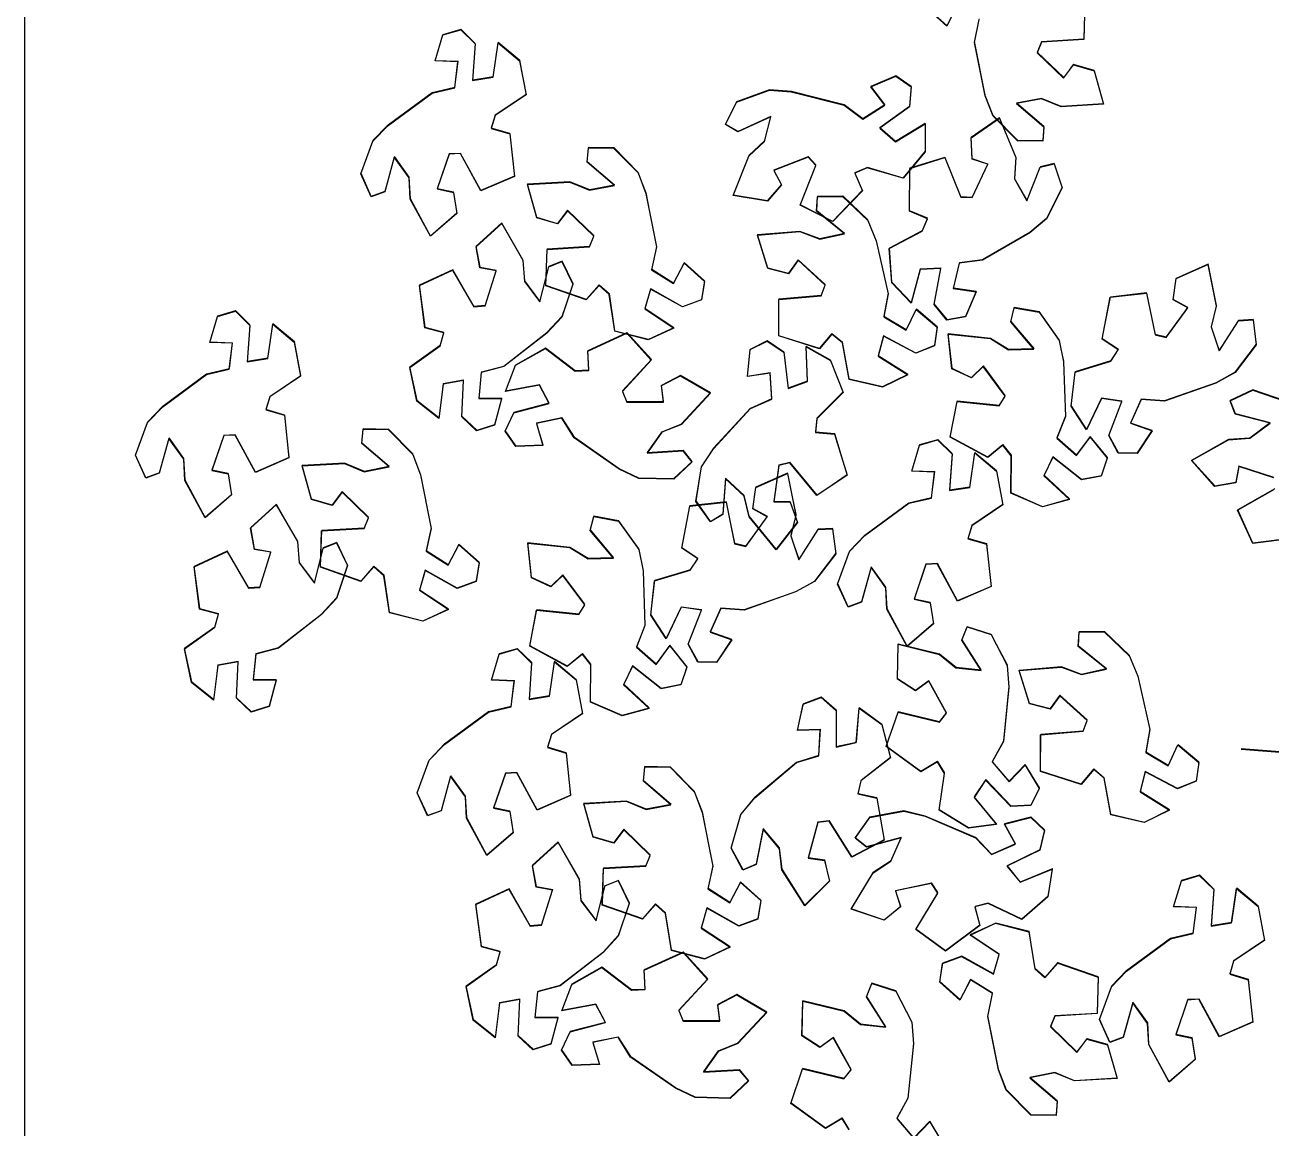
# Model space of a CAD drawing. Header units: centimetres. Extents: x -3096 to 17897, y -3131 to 15798.
# Drawn here: x 2794.5 to 2906.1, y 4297.6 to 4396.4 of the extents above; entities that cross this region are included whole.
import ezdxf

# ---------------------------------------------------------------- set-up
doc = ezdxf.new("R2010")
doc.units = ezdxf.units.CM
doc.layers.add('A-ANNO SYMB', color=3, linetype='Continuous', lineweight=13)
doc.layers.add('alberi', color=74, linetype='Continuous')

msp = doc.modelspace()

# ---------------------------------------------------------------- linework, layer by layer
msp.add_lwpolyline([(3144.47, 4143.3), (3144.47, 4143.3), (2794.47, 4143.3), (2794.47, 4518.3)])
at = {"layer": 'A-ANNO SYMB'}
for points in [[(2878, 4398.23), (2877.05, 4396.4), (2875.23, 4398.01)], [(2889.43, 4398.46), (2889.34, 4395.19), (2885.54, 4394.95), (2885.15, 4394), (2887.53, 4391.72), (2888.42, 4392.91), (2890.27, 4392.38), (2891.11, 4389.39), (2887.31, 4389.16), (2885.54, 4389.87), (2883.31, 4389.45), (2885.76, 4387.36), (2885.66, 4386.07), (2883.4, 4386.1), (2881.2, 4388.31), (2880.5, 4390.14), (2879.54, 4394.94), (2879.97, 4396.98)], [(2906.37, 4355.91), (2903.23, 4356.92), (2902.95, 4355.46), (2901.06, 4355.13), (2898.99, 4357.45), (2902.3, 4359.32), (2904.21, 4359.45), (2906.03, 4360.81), (2902.91, 4361.62), (2902.44, 4362.82), (2904.48, 4363.78), (2907.43, 4362.75)], [(2908.28, 4350.5), (2904.47, 4350.03), (2903.12, 4353.01), (2906.44, 4354.89)], [(2868.31, 4297.48), (2867.68, 4298.52), (2866.2, 4297.61), (2866.2, 4297.61), (2863.1, 4299.86), (2864.15, 4302.97), (2867.85, 4302.07), (2868.5, 4302.87), (2866.9, 4305.75), (2865.7, 4304.87), (2864.09, 4305.92), (2864.15, 4309.03), (2867.85, 4308.13), (2869.34, 4306.93), (2871.59, 4306.68), (2869.87, 4309.4), (2870.35, 4310.6), (2872.49, 4309.91), (2873.94, 4307.14), (2874.08, 4305.19), (2873.59, 4300.33), (2872.58, 4298.5), (2874.1, 4296.73), (2875.54, 4298.2), (2876.8, 4296.12)]]:
    msp.add_lwpolyline(points, dxfattribs=at)
for points in [[(2824.58, 4383.15), (2825.65, 4386.08), (2827.01, 4387.49), (2830.95, 4390.39), (2832.98, 4390.87), (2833.27, 4393.18), (2831.22, 4393.26), (2831.91, 4395.59), (2833.53, 4396.06), (2834.82, 4394.79), (2834.82, 4394.79), (2834.59, 4391.53), (2836.42, 4391.81), (2836.87, 4394.9), (2838.8, 4393.28), (2839.37, 4390.25), (2836.6, 4388.38), (2836.25, 4387.22), (2837.92, 4386.73), (2837.92, 4386.73), (2838.32, 4382.92), (2835.32, 4381.62), (2833.5, 4384.96), (2832.48, 4384.91), (2831.41, 4381.79), (2832.86, 4381.49), (2833.17, 4379.59), (2830.81, 4377.55), (2829, 4380.9), (2828.9, 4382.81), (2827.57, 4384.65), (2826.71, 4381.54), (2825.5, 4381.1)], [(2858.23, 4389.59), (2861.17, 4390.64), (2863.13, 4390.49), (2867.87, 4389.32), (2869.54, 4388.06), (2871.5, 4389.31), (2870.25, 4390.95), (2872.49, 4391.9), (2873.88, 4390.96), (2873.73, 4389.15), (2873.73, 4389.15), (2871.07, 4387.25), (2872.46, 4386.02), (2875.13, 4387.65), (2875.11, 4385.13), (2873.15, 4382.75), (2869.94, 4383.69), (2868.82, 4383.21), (2869.51, 4381.62), (2869.51, 4381.62), (2866.84, 4378.87), (2863.92, 4380.35), (2865.33, 4383.89), (2864.63, 4384.64), (2861.56, 4383.46), (2862.25, 4382.15), (2860.98, 4380.7), (2857.92, 4381.21), (2859.33, 4384.75), (2860.73, 4386.05), (2861.3, 4388.25), (2858.36, 4386.92), (2857.25, 4387.56)], [(2887.39, 4381.91), (2886, 4379.11), (2884.49, 4377.86), (2880.26, 4375.41), (2878.19, 4375.15), (2877.65, 4372.89), (2879.68, 4372.58), (2878.74, 4370.34), (2877.08, 4370.05), (2875.93, 4371.45), (2875.93, 4371.45), (2876.52, 4374.67), (2874.67, 4374.59), (2873.88, 4371.57), (2872.14, 4373.39), (2871.91, 4376.46), (2874.86, 4378.02), (2875.34, 4379.14), (2873.73, 4379.8), (2873.73, 4379.8), (2873.75, 4383.63), (2876.87, 4384.6), (2878.32, 4381.08), (2879.34, 4381.02), (2880.74, 4384), (2879.33, 4384.47), (2879.23, 4386.39), (2881.79, 4388.15), (2883.23, 4384.63), (2883.13, 4382.72), (2884.25, 4380.74), (2885.44, 4383.74), (2886.69, 4384.05)], [(2847.22, 4385.45), (2849.41, 4383.23), (2850.11, 4381.4), (2851.05, 4376.6), (2850.62, 4374.56), (2852.59, 4373.31), (2853.53, 4375.14), (2855.35, 4373.51), (2855.08, 4371.85), (2853.38, 4371.22), (2853.38, 4371.22), (2850.53, 4372.83), (2850.01, 4371.05), (2852.61, 4369.32), (2850.32, 4368.27), (2847.33, 4369.04), (2846.83, 4372.35), (2845.92, 4373.16), (2844.77, 4371.86), (2844.77, 4371.86), (2841.15, 4373.12), (2841.25, 4376.39), (2845.05, 4376.61), (2845.44, 4377.56), (2843.08, 4379.85), (2842.18, 4378.66), (2840.33, 4379.2), (2839.5, 4382.19), (2843.3, 4382.41), (2845.07, 4381.69), (2847.3, 4382.11), (2844.85, 4384.21), (2844.97, 4385.49)], [(2867.73, 4381.13), (2869.98, 4378.97), (2870.73, 4377.16), (2871.81, 4372.39), (2871.43, 4370.33), (2873.43, 4369.14), (2874.33, 4370.99), (2876.19, 4369.42), (2875.97, 4367.75), (2874.29, 4367.07), (2874.29, 4367.07), (2871.39, 4368.6), (2870.92, 4366.81), (2873.57, 4365.16), (2871.31, 4364.04), (2868.3, 4364.73), (2867.7, 4368.01), (2866.77, 4368.8), (2865.66, 4367.47), (2865.66, 4367.47), (2862.01, 4368.62), (2862.02, 4371.9), (2865.81, 4372.22), (2866.17, 4373.18), (2863.74, 4375.4), (2862.88, 4374.2), (2861.02, 4374.68), (2860.1, 4377.65), (2863.89, 4377.97), (2865.68, 4377.3), (2867.9, 4377.78), (2865.4, 4379.81), (2865.47, 4381.1)], [(2843.57, 4373.27), (2842.57, 4370.31), (2841.24, 4368.87), (2837.38, 4365.87), (2835.36, 4365.35), (2835.12, 4363.03), (2837.18, 4363), (2836.54, 4360.65), (2834.94, 4360.14), (2833.61, 4361.38), (2833.61, 4361.38), (2833.77, 4364.65), (2831.95, 4364.31), (2831.57, 4361.22), (2829.6, 4362.79), (2828.95, 4365.81), (2831.68, 4367.74), (2832, 4368.91), (2830.32, 4369.36), (2830.32, 4369.36), (2829.82, 4373.16), (2832.79, 4374.54), (2834.69, 4371.24), (2835.71, 4371.32), (2836.7, 4374.46), (2835.24, 4374.73), (2834.89, 4376.62), (2837.19, 4378.71), (2839.09, 4375.41), (2839.24, 4373.5), (2840.61, 4371.7), (2841.39, 4374.82), (2842.59, 4375.3)], [(2904.78, 4367.83), (2902.89, 4365.35), (2901.18, 4364.4), (2896.56, 4362.79), (2894.48, 4362.93), (2893.52, 4360.8), (2895.46, 4360.12), (2894.11, 4358.1), (2892.43, 4358.12), (2891.56, 4359.72), (2891.56, 4359.72), (2892.75, 4362.77), (2890.92, 4363.03), (2889.58, 4360.22), (2888.21, 4362.33), (2888.55, 4365.4), (2891.75, 4366.37), (2892.43, 4367.38), (2890.97, 4368.33), (2890.97, 4368.33), (2891.71, 4372.09), (2894.96, 4372.46), (2895.72, 4368.72), (2896.71, 4368.48), (2898.64, 4371.14), (2897.35, 4371.86), (2897.61, 4373.76), (2900.46, 4375.02), (2901.21, 4371.29), (2900.75, 4369.43), (2901.48, 4367.28), (2903.21, 4370), (2904.5, 4370.07)], [(2804.39, 4357.93), (2805.46, 4360.86), (2806.82, 4362.27), (2810.75, 4365.17), (2812.79, 4365.65), (2813.08, 4367.96), (2811.02, 4368.04), (2811.72, 4370.38), (2813.34, 4370.84), (2814.63, 4369.57), (2814.63, 4369.57), (2814.4, 4366.31), (2816.23, 4366.6), (2816.68, 4369.68), (2818.61, 4368.06), (2819.18, 4365.03), (2816.41, 4363.16), (2816.06, 4362), (2817.73, 4361.51), (2817.73, 4361.51), (2818.13, 4357.7), (2815.13, 4356.4), (2813.31, 4359.75), (2812.29, 4359.69), (2811.22, 4356.57), (2812.67, 4356.27), (2812.98, 4354.37), (2810.62, 4352.34), (2808.81, 4355.68), (2808.71, 4357.59), (2807.38, 4359.43), (2806.52, 4356.33), (2805.31, 4355.88)], [(2885.32, 4370.76), (2887.13, 4368.22), (2887.53, 4366.3), (2887.69, 4361.41), (2886.93, 4359.46), (2888.68, 4357.92), (2889.91, 4359.57), (2891.44, 4357.67), (2890.91, 4356.07), (2889.13, 4355.73), (2889.13, 4355.73), (2886.57, 4357.77), (2885.77, 4356.1), (2888.06, 4353.98), (2885.63, 4353.3), (2882.81, 4354.54), (2882.84, 4357.89), (2882.07, 4358.83), (2880.73, 4357.73), (2880.73, 4357.73), (2877.36, 4359.55), (2877.98, 4362.77), (2881.77, 4362.38), (2882.3, 4363.25), (2880.34, 4365.89), (2879.26, 4364.86), (2877.53, 4365.69), (2877.18, 4368.78), (2880.96, 4368.38), (2882.6, 4367.39), (2884.87, 4367.44), (2882.79, 4369.91), (2883.1, 4371.16)], [(2852.59, 4355.79), (2849.48, 4355.86), (2847.7, 4356.69), (2843.69, 4359.49), (2842.58, 4361.26), (2840.3, 4360.79), (2840.89, 4358.82), (2838.45, 4358.73), (2837.49, 4360.11), (2838.28, 4361.74), (2838.28, 4361.74), (2841.44, 4362.57), (2840.58, 4364.21), (2837.52, 4363.65), (2838.43, 4365.99), (2841.11, 4367.51), (2843.77, 4365.49), (2844.99, 4365.53), (2844.91, 4367.27), (2844.91, 4367.27), (2848.39, 4368.88), (2850.59, 4366.45), (2848.01, 4363.65), (2848.39, 4362.7), (2851.68, 4362.7), (2851.5, 4364.17), (2853.2, 4365.07), (2855.89, 4363.5), (2853.3, 4360.7), (2851.53, 4359.99), (2850.21, 4358.14), (2853.43, 4358.33), (2854.24, 4357.33)], [(2854.59, 4353.8), (2855.09, 4356.88), (2856.16, 4358.52), (2859.48, 4362.11), (2861.39, 4362.96), (2861.24, 4365.29), (2859.21, 4364.98), (2859.45, 4367.4), (2860.95, 4368.17), (2862.46, 4367.16), (2862.46, 4367.16), (2862.85, 4363.91), (2864.59, 4364.54), (2864.45, 4367.65), (2866.65, 4366.42), (2867.78, 4363.55), (2865.41, 4361.2), (2865.29, 4359.99), (2867.02, 4359.82), (2867.02, 4359.82), (2868.13, 4356.16), (2865.43, 4354.31), (2863.01, 4357.26), (2862.02, 4357.01), (2861.56, 4353.75), (2863.04, 4353.73), (2863.69, 4351.92), (2861.77, 4349.48), (2859.35, 4352.42), (2858.9, 4354.28), (2857.24, 4355.84), (2856.99, 4352.63), (2855.88, 4351.96)], [(2827.03, 4360.23), (2829.22, 4358.02), (2829.92, 4356.18), (2830.86, 4351.39), (2830.43, 4349.34), (2832.39, 4348.09), (2833.34, 4349.92), (2835.16, 4348.3), (2834.89, 4346.63), (2833.19, 4346), (2833.19, 4346), (2830.34, 4347.61), (2829.82, 4345.83), (2832.42, 4344.11), (2830.13, 4343.05), (2827.14, 4343.83), (2826.64, 4347.13), (2825.73, 4347.94), (2824.58, 4346.64), (2824.58, 4346.64), (2820.96, 4347.9), (2821.06, 4351.17), (2824.86, 4351.39), (2825.25, 4352.34), (2822.88, 4354.63), (2821.99, 4353.45), (2820.14, 4353.98), (2819.31, 4356.98), (2823.11, 4357.19), (2824.88, 4356.47), (2827.11, 4356.89), (2824.66, 4358.99), (2824.78, 4360.27)], [(2867.29, 4346.39), (2868.36, 4349.32), (2869.72, 4350.73), (2873.65, 4353.63), (2875.69, 4354.11), (2875.98, 4356.42), (2873.92, 4356.5), (2874.62, 4358.83), (2876.24, 4359.3), (2877.53, 4358.03), (2877.53, 4358.03), (2877.3, 4354.77), (2879.13, 4355.06), (2879.58, 4358.14), (2881.51, 4356.52), (2882.08, 4353.49), (2879.31, 4351.62), (2878.96, 4350.46), (2880.63, 4349.97), (2880.63, 4349.97), (2881.03, 4346.16), (2878.03, 4344.86), (2876.21, 4348.2), (2875.19, 4348.15), (2874.12, 4345.03), (2875.57, 4344.73), (2875.88, 4342.83), (2873.52, 4340.79), (2871.71, 4344.14), (2871.61, 4346.05), (2870.28, 4347.89), (2869.42, 4344.78), (2868.21, 4344.34)], [(2867.12, 4349.11), (2865.23, 4346.63), (2863.52, 4345.68), (2858.9, 4344.07), (2856.82, 4344.21), (2855.86, 4342.08), (2857.8, 4341.4), (2856.45, 4339.38), (2854.77, 4339.4), (2853.9, 4341), (2853.9, 4341), (2855.09, 4344.05), (2853.25, 4344.31), (2851.91, 4341.5), (2850.55, 4343.61), (2850.89, 4346.68), (2854.09, 4347.65), (2854.76, 4348.66), (2853.31, 4349.61), (2853.31, 4349.61), (2854.05, 4353.37), (2857.3, 4353.74), (2858.06, 4350), (2859.05, 4349.76), (2860.98, 4352.42), (2859.68, 4353.14), (2859.95, 4355.05), (2862.8, 4356.3), (2863.55, 4352.57), (2863.09, 4350.71), (2863.82, 4348.56), (2865.55, 4351.28), (2866.83, 4351.35)], [(2823.38, 4348.05), (2822.38, 4345.1), (2821.05, 4343.65), (2817.19, 4340.66), (2815.17, 4340.13), (2814.93, 4337.81), (2816.99, 4337.78), (2816.35, 4335.43), (2814.75, 4334.92), (2813.42, 4336.16), (2813.42, 4336.16), (2813.58, 4339.43), (2811.76, 4339.1), (2811.38, 4336), (2809.41, 4337.57), (2808.76, 4340.59), (2811.49, 4342.52), (2811.81, 4343.7), (2810.13, 4344.14), (2810.13, 4344.14), (2809.63, 4347.94), (2812.6, 4349.32), (2814.5, 4346.02), (2815.52, 4346.1), (2816.51, 4349.24), (2815.05, 4349.51), (2814.7, 4351.4), (2817, 4353.49), (2818.9, 4350.19), (2819.05, 4348.29), (2820.42, 4346.48), (2821.2, 4349.61), (2822.4, 4350.08)], [(2847.66, 4352.04), (2849.47, 4349.5), (2849.86, 4347.58), (2850.03, 4342.69), (2849.27, 4340.74), (2851.02, 4339.2), (2852.24, 4340.85), (2853.78, 4338.95), (2853.25, 4337.36), (2851.47, 4337.01), (2851.47, 4337.01), (2848.91, 4339.05), (2848.11, 4337.38), (2850.4, 4335.26), (2847.97, 4334.58), (2845.15, 4335.83), (2845.18, 4339.17), (2844.41, 4340.11), (2843.07, 4339.01), (2843.07, 4339.01), (2839.7, 4340.83), (2840.32, 4344.05), (2844.11, 4343.66), (2844.64, 4344.53), (2842.67, 4347.17), (2841.6, 4346.14), (2839.86, 4346.97), (2839.52, 4350.06), (2843.3, 4349.66), (2844.93, 4348.67), (2847.2, 4348.72), (2845.13, 4351.19), (2845.44, 4352.44)], [(2881.04, 4341.86), (2882.49, 4339.1), (2882.63, 4337.15), (2882.14, 4332.28), (2881.13, 4330.45), (2882.64, 4328.69), (2884.08, 4330.16), (2885.35, 4328.08), (2884.61, 4326.56), (2882.8, 4326.46), (2882.8, 4326.46), (2880.54, 4328.82), (2879.52, 4327.27), (2881.51, 4324.87), (2879.01, 4324.52), (2876.38, 4326.13), (2876.85, 4329.44), (2876.22, 4330.48), (2874.74, 4329.57), (2874.74, 4329.57), (2871.65, 4331.82), (2872.69, 4334.93), (2876.4, 4334.03), (2877.04, 4334.82), (2875.44, 4337.7), (2874.24, 4336.83), (2872.63, 4337.88), (2872.7, 4340.99), (2876.4, 4340.09), (2877.89, 4338.89), (2880.14, 4338.64), (2878.41, 4341.36), (2878.89, 4342.55)], [(2891.18, 4342.1), (2893.43, 4339.95), (2894.18, 4338.14), (2895.26, 4333.37), (2894.88, 4331.31), (2896.88, 4330.12), (2897.78, 4331.97), (2899.64, 4330.4), (2899.42, 4328.73), (2897.74, 4328.05), (2897.74, 4328.05), (2894.84, 4329.58), (2894.37, 4327.79), (2897.02, 4326.13), (2894.76, 4325.01), (2891.76, 4325.71), (2891.15, 4328.99), (2890.23, 4329.78), (2889.11, 4328.45), (2889.11, 4328.45), (2885.46, 4329.6), (2885.47, 4332.88), (2889.26, 4333.2), (2889.62, 4334.16), (2887.19, 4336.38), (2886.33, 4335.18), (2884.47, 4335.66), (2883.55, 4338.63), (2887.34, 4338.95), (2889.13, 4338.28), (2891.35, 4338.76), (2888.85, 4340.79), (2888.92, 4342.08)], [(2829.62, 4327.67), (2830.7, 4330.6), (2832.06, 4332.01), (2835.99, 4334.91), (2838.03, 4335.39), (2838.32, 4337.7), (2836.26, 4337.78), (2836.96, 4340.12), (2838.58, 4340.58), (2839.87, 4339.31), (2839.87, 4339.31), (2839.63, 4336.05), (2841.46, 4336.34), (2841.92, 4339.42), (2843.85, 4337.8), (2844.42, 4334.77), (2841.65, 4332.9), (2841.3, 4331.74), (2842.97, 4331.25), (2842.97, 4331.25), (2843.37, 4327.44), (2840.37, 4326.14), (2838.55, 4329.48), (2837.52, 4329.43), (2836.46, 4326.31), (2837.91, 4326.01), (2838.22, 4324.11), (2835.86, 4322.07), (2834.05, 4325.42), (2833.95, 4327.33), (2832.62, 4329.17), (2831.76, 4326.06), (2830.55, 4325.62)], [(2857.73, 4322.74), (2858.61, 4325.73), (2859.87, 4327.23), (2863.6, 4330.39), (2865.6, 4331.01), (2865.73, 4333.33), (2863.68, 4333.27), (2864.21, 4335.65), (2865.79, 4336.22), (2867.17, 4335.04), (2867.17, 4335.04), (2867.16, 4331.77), (2868.96, 4332.18), (2869.21, 4335.29), (2871.24, 4333.8), (2872.01, 4330.82), (2869.38, 4328.77), (2869.11, 4327.58), (2870.8, 4327.21), (2870.8, 4327.21), (2871.46, 4323.44), (2868.56, 4321.93), (2866.51, 4325.15), (2865.5, 4325.03), (2864.65, 4321.84), (2866.12, 4321.64), (2866.55, 4319.76), (2864.34, 4317.57), (2862.3, 4320.79), (2862.07, 4322.69), (2860.62, 4324.44), (2859.97, 4321.28), (2858.8, 4320.75)], [(2852.27, 4329.97), (2854.46, 4327.75), (2855.16, 4325.92), (2856.1, 4321.13), (2855.67, 4319.08), (2857.63, 4317.83), (2858.58, 4319.66), (2860.4, 4318.03), (2860.13, 4316.37), (2858.43, 4315.74), (2858.43, 4315.74), (2855.58, 4317.35), (2855.06, 4315.57), (2857.65, 4313.85), (2855.37, 4312.79), (2852.38, 4313.57), (2851.87, 4316.87), (2850.97, 4317.68), (2849.82, 4316.38), (2849.82, 4316.38), (2846.2, 4317.64), (2846.3, 4320.91), (2850.1, 4321.13), (2850.49, 4322.08), (2848.12, 4324.37), (2847.23, 4323.19), (2845.38, 4323.72), (2844.54, 4326.72), (2848.35, 4326.93), (2850.12, 4326.21), (2852.35, 4326.63), (2849.9, 4328.73), (2850.01, 4330.01)], [(2870.16, 4325.47), (2873.22, 4326.04), (2875.13, 4325.58), (2879.63, 4323.66), (2881.07, 4322.15), (2883.21, 4323.08), (2882.24, 4324.89), (2884.6, 4325.48), (2885.82, 4324.32), (2885.39, 4322.56), (2885.39, 4322.56), (2882.46, 4321.11), (2883.63, 4319.67), (2886.52, 4320.85), (2886.1, 4318.37), (2883.78, 4316.34), (2880.77, 4317.77), (2879.59, 4317.48), (2880.01, 4315.8), (2880.01, 4315.8), (2876.94, 4313.52), (2874.29, 4315.44), (2876.25, 4318.71), (2875.68, 4319.56), (2872.46, 4318.89), (2872.93, 4317.49), (2871.45, 4316.26), (2868.5, 4317.26), (2870.46, 4320.52), (2872.06, 4321.58), (2872.97, 4323.66), (2869.86, 4322.82), (2868.86, 4323.63)], [(2848.62, 4317.79), (2847.62, 4314.84), (2846.29, 4313.39), (2842.43, 4310.4), (2840.41, 4309.87), (2840.17, 4307.55), (2842.23, 4307.52), (2841.59, 4305.17), (2839.99, 4304.66), (2838.66, 4305.9), (2838.66, 4305.9), (2838.82, 4309.17), (2836.99, 4308.84), (2836.62, 4305.74), (2834.65, 4307.31), (2834, 4310.33), (2836.73, 4312.26), (2837.05, 4313.44), (2835.37, 4313.88), (2835.37, 4313.88), (2834.87, 4317.68), (2837.84, 4319.06), (2839.74, 4315.76), (2840.76, 4315.84), (2841.75, 4318.98), (2840.29, 4319.25), (2839.94, 4321.14), (2842.24, 4323.23), (2844.14, 4319.93), (2844.29, 4318.02), (2845.66, 4316.22), (2846.44, 4319.34), (2847.64, 4319.82)], [(2890.74, 4307.37), (2891.81, 4310.3), (2893.17, 4311.71), (2897.11, 4314.61), (2899.14, 4315.09), (2899.43, 4317.4), (2897.38, 4317.48), (2898.07, 4319.81), (2899.69, 4320.28), (2900.98, 4319.01), (2900.98, 4319.01), (2900.75, 4315.75), (2902.58, 4316.03), (2903.03, 4319.12), (2904.96, 4317.5), (2905.53, 4314.47), (2902.76, 4312.6), (2902.41, 4311.44), (2904.08, 4310.95), (2904.08, 4310.95), (2904.48, 4307.14), (2901.48, 4305.84), (2899.66, 4309.18), (2898.64, 4309.13), (2897.58, 4306.01), (2899.03, 4305.71), (2899.33, 4303.81), (2896.98, 4301.77), (2895.16, 4305.12), (2895.06, 4307.03), (2893.73, 4308.87), (2892.87, 4305.76), (2891.66, 4305.32)], [(2884.6, 4298.82), (2882.4, 4301.03), (2881.7, 4302.86), (2880.74, 4307.65), (2881.16, 4309.7), (2879.19, 4310.94), (2878.25, 4309.11), (2876.43, 4310.73), (2876.69, 4312.39), (2878.39, 4313.03), (2878.39, 4313.03), (2881.25, 4311.43), (2881.76, 4313.21), (2879.16, 4314.93), (2881.44, 4315.99), (2884.43, 4315.23), (2884.95, 4311.92), (2885.86, 4311.12), (2887, 4312.42), (2887, 4312.42), (2890.62, 4311.18), (2890.54, 4307.9), (2886.73, 4307.67), (2886.35, 4306.72), (2888.72, 4304.44), (2889.62, 4305.62), (2891.46, 4305.1), (2892.31, 4302.1), (2888.51, 4301.87), (2886.74, 4302.59), (2884.51, 4302.16), (2886.96, 4300.07), (2886.85, 4298.79)], [(2857.64, 4300.31), (2854.52, 4300.38), (2852.75, 4301.22), (2848.74, 4304.01), (2847.63, 4305.78), (2845.35, 4305.31), (2845.93, 4303.34), (2843.5, 4303.25), (2842.54, 4304.63), (2843.32, 4306.27), (2843.32, 4306.27), (2846.49, 4307.09), (2845.63, 4308.73), (2842.56, 4308.17), (2843.48, 4310.52), (2846.16, 4312.03), (2848.82, 4310.01), (2850.04, 4310.05), (2849.96, 4311.79), (2849.96, 4311.79), (2853.44, 4313.4), (2855.64, 4310.97), (2853.06, 4308.17), (2853.44, 4307.22), (2856.73, 4307.22), (2856.55, 4308.69), (2858.25, 4309.59), (2860.93, 4308.02), (2858.35, 4305.22), (2856.57, 4304.51), (2855.26, 4302.66), (2858.48, 4302.85), (2859.29, 4301.85)]]:
    msp.add_lwpolyline(points, close=True, dxfattribs=at)
at = {"layer": 'A-ANNO SYMB', "color": 42}
msp.add_lwpolyline([(2903.43, 4331.6), (2913.39, 4330.83), (2920.29, 4333.89), (2929.48, 4334.66), (2934.85, 4335.42), (2941.74, 4337.72)], dxfattribs=at)
at = {"layer": 'alberi'}
for points in [[(2877.99, 4398.17), (2877.05, 4396.34), (2875.23, 4397.96)], [(2889.42, 4398.41), (2889.33, 4395.13), (2885.53, 4394.9), (2885.15, 4393.95), (2887.52, 4391.67), (2888.41, 4392.85), (2890.26, 4392.32), (2891.11, 4389.33), (2887.31, 4389.1), (2885.53, 4389.82), (2883.3, 4389.39), (2885.76, 4387.3), (2885.65, 4386.02), (2883.4, 4386.05), (2881.2, 4388.26), (2880.49, 4390.09), (2879.53, 4394.88), (2879.96, 4396.93)], [(2906.36, 4355.85), (2903.23, 4356.87), (2902.94, 4355.41), (2901.05, 4355.08), (2898.98, 4357.4), (2902.3, 4359.26), (2904.2, 4359.4), (2906.02, 4360.76), (2902.9, 4361.56), (2902.44, 4362.76), (2904.48, 4363.72), (2907.42, 4362.7)], [(2908.27, 4350.44), (2904.47, 4349.98), (2903.11, 4352.96), (2906.43, 4354.83)], [(2866.19, 4297.55), (2863.09, 4299.81), (2864.14, 4302.91), (2867.84, 4302.02), (2868.49, 4302.81), (2866.89, 4305.69), (2865.69, 4304.82), (2864.08, 4305.87), (2864.15, 4308.98), (2867.85, 4308.08), (2869.33, 4306.87), (2871.59, 4306.63), (2869.86, 4309.34), (2870.34, 4310.54), (2872.48, 4309.85), (2873.94, 4307.09), (2874.07, 4305.13), (2873.58, 4300.27), (2872.57, 4298.44), (2874.09, 4296.67), (2875.53, 4298.14), (2876.79, 4296.06)], [(2868.3, 4297.43), (2867.67, 4298.46), (2866.19, 4297.55)]]:
    msp.add_lwpolyline(points, dxfattribs=at)
for points in [[(2824.57, 4383.1), (2825.64, 4386.02), (2827, 4387.44), (2830.94, 4390.33), (2832.97, 4390.81), (2833.26, 4393.12), (2831.21, 4393.21), (2831.9, 4395.54), (2833.52, 4396.01), (2834.82, 4394.74), (2834.82, 4394.74), (2834.58, 4391.47), (2836.41, 4391.76), (2836.86, 4394.84), (2838.79, 4393.22), (2839.36, 4390.19), (2836.59, 4388.33), (2836.24, 4387.16), (2837.91, 4386.67), (2837.91, 4386.67), (2838.32, 4382.87), (2835.31, 4381.56), (2833.49, 4384.91), (2832.47, 4384.85), (2831.41, 4381.74), (2832.86, 4381.43), (2833.16, 4379.53), (2830.81, 4377.5), (2828.99, 4380.84), (2828.89, 4382.75), (2827.56, 4384.59), (2826.71, 4381.49), (2825.5, 4381.04)], [(2858.23, 4389.53), (2861.16, 4390.58), (2863.12, 4390.44), (2867.86, 4389.26), (2869.53, 4388), (2871.5, 4389.26), (2870.24, 4390.89), (2872.48, 4391.85), (2873.88, 4390.9), (2873.73, 4389.09), (2873.73, 4389.09), (2871.07, 4387.19), (2872.46, 4385.97), (2875.12, 4387.59), (2875.11, 4385.07), (2873.14, 4382.7), (2869.93, 4383.63), (2868.81, 4383.16), (2869.51, 4381.56), (2869.51, 4381.56), (2866.84, 4378.82), (2863.91, 4380.29), (2865.32, 4383.83), (2864.63, 4384.58), (2861.55, 4383.41), (2862.24, 4382.1), (2860.98, 4380.65), (2857.91, 4381.16), (2859.32, 4384.69), (2860.73, 4385.99), (2861.29, 4388.19), (2858.35, 4386.86), (2857.24, 4387.51)], [(2887.38, 4381.85), (2885.99, 4379.06), (2884.49, 4377.8), (2880.26, 4375.35), (2878.18, 4375.1), (2877.64, 4372.83), (2879.68, 4372.53), (2878.73, 4370.28), (2877.07, 4369.99), (2875.92, 4371.4), (2875.92, 4371.4), (2876.51, 4374.62), (2874.66, 4374.53), (2873.88, 4371.51), (2872.13, 4373.33), (2871.9, 4376.41), (2874.86, 4377.96), (2875.33, 4379.08), (2873.73, 4379.75), (2873.73, 4379.75), (2873.74, 4383.58), (2876.87, 4384.55), (2878.31, 4381.02), (2879.33, 4380.97), (2880.73, 4383.95), (2879.32, 4384.41), (2879.23, 4386.33), (2881.79, 4388.1), (2883.23, 4384.57), (2883.12, 4382.66), (2884.24, 4380.69), (2885.43, 4383.68), (2886.68, 4383.99)], [(2847.21, 4385.4), (2849.4, 4383.18), (2850.1, 4381.35), (2851.05, 4376.55), (2850.61, 4374.51), (2852.58, 4373.26), (2853.53, 4375.08), (2855.34, 4373.46), (2855.08, 4371.8), (2853.37, 4371.17), (2853.37, 4371.17), (2850.52, 4372.77), (2850, 4370.99), (2852.6, 4369.27), (2850.31, 4368.21), (2847.33, 4368.99), (2846.82, 4372.29), (2845.91, 4373.1), (2844.76, 4371.8), (2844.76, 4371.8), (2841.15, 4373.06), (2841.25, 4376.33), (2845.05, 4376.55), (2845.43, 4377.5), (2843.07, 4379.79), (2842.17, 4378.61), (2840.33, 4379.14), (2839.49, 4382.14), (2843.29, 4382.35), (2845.06, 4381.63), (2847.29, 4382.05), (2844.85, 4384.15), (2844.96, 4385.43)], [(2867.72, 4381.07), (2869.97, 4378.91), (2870.72, 4377.1), (2871.8, 4372.33), (2871.42, 4370.28), (2873.43, 4369.09), (2874.32, 4370.94), (2876.18, 4369.36), (2875.96, 4367.7), (2874.28, 4367.02), (2874.28, 4367.02), (2871.39, 4368.54), (2870.91, 4366.75), (2873.56, 4365.1), (2871.3, 4363.98), (2868.3, 4364.67), (2867.7, 4367.96), (2866.77, 4368.74), (2865.65, 4367.41), (2865.65, 4367.41), (2862, 4368.57), (2862.01, 4371.84), (2865.81, 4372.17), (2866.17, 4373.13), (2863.74, 4375.35), (2862.87, 4374.14), (2861.01, 4374.62), (2860.09, 4377.6), (2863.88, 4377.92), (2865.67, 4377.25), (2867.89, 4377.73), (2865.39, 4379.76), (2865.47, 4381.04)], [(2843.56, 4373.21), (2842.56, 4370.26), (2841.24, 4368.81), (2837.37, 4365.82), (2835.35, 4365.29), (2835.12, 4362.97), (2837.17, 4362.94), (2836.54, 4360.59), (2834.93, 4360.08), (2833.6, 4361.32), (2833.6, 4361.32), (2833.76, 4364.59), (2831.94, 4364.26), (2831.56, 4361.16), (2829.59, 4362.74), (2828.95, 4365.75), (2831.67, 4367.69), (2831.99, 4368.86), (2830.31, 4369.31), (2830.31, 4369.31), (2829.81, 4373.1), (2832.78, 4374.48), (2834.68, 4371.18), (2835.71, 4371.26), (2836.69, 4374.4), (2835.23, 4374.67), (2834.88, 4376.56), (2837.19, 4378.65), (2839.08, 4375.35), (2839.23, 4373.45), (2840.61, 4371.64), (2841.39, 4374.77), (2842.58, 4375.24)], [(2904.77, 4367.78), (2902.89, 4365.3), (2901.17, 4364.35), (2896.56, 4362.73), (2894.47, 4362.87), (2893.51, 4360.75), (2895.45, 4360.07), (2894.1, 4358.04), (2892.42, 4358.07), (2891.56, 4359.66), (2891.56, 4359.66), (2892.74, 4362.71), (2890.91, 4362.98), (2889.57, 4360.16), (2888.2, 4362.28), (2888.55, 4365.34), (2891.74, 4366.31), (2892.42, 4367.32), (2890.97, 4368.28), (2890.97, 4368.28), (2891.7, 4372.04), (2894.95, 4372.4), (2895.71, 4368.67), (2896.7, 4368.42), (2898.64, 4371.09), (2897.34, 4371.81), (2897.61, 4373.71), (2900.45, 4374.96), (2901.2, 4371.23), (2900.74, 4369.38), (2901.47, 4367.23), (2903.2, 4369.94), (2904.49, 4370.02)], [(2804.38, 4357.88), (2805.45, 4360.81), (2806.81, 4362.22), (2810.75, 4365.12), (2812.78, 4365.6), (2813.07, 4367.91), (2811.02, 4367.99), (2811.71, 4370.32), (2813.33, 4370.79), (2814.63, 4369.52), (2814.63, 4369.52), (2814.39, 4366.26), (2816.22, 4366.54), (2816.67, 4369.63), (2818.6, 4368.01), (2819.17, 4364.98), (2816.4, 4363.11), (2816.05, 4361.94), (2817.72, 4361.46), (2817.72, 4361.46), (2818.12, 4357.65), (2815.12, 4356.34), (2813.3, 4359.69), (2812.28, 4359.64), (2811.22, 4356.52), (2812.67, 4356.21), (2812.97, 4354.32), (2810.62, 4352.28), (2808.8, 4355.63), (2808.7, 4357.54), (2807.37, 4359.38), (2806.51, 4356.27), (2805.31, 4355.82)], [(2885.32, 4370.7), (2887.12, 4368.16), (2887.52, 4366.24), (2887.68, 4361.36), (2886.93, 4359.41), (2888.67, 4357.86), (2889.9, 4359.51), (2891.43, 4357.62), (2890.9, 4356.02), (2889.12, 4355.67), (2889.12, 4355.67), (2886.56, 4357.71), (2885.76, 4356.04), (2888.05, 4353.92), (2885.63, 4353.25), (2882.8, 4354.49), (2882.83, 4357.83), (2882.07, 4358.78), (2880.72, 4357.68), (2880.72, 4357.68), (2877.35, 4359.5), (2877.98, 4362.71), (2881.76, 4362.32), (2882.3, 4363.19), (2880.33, 4365.83), (2879.26, 4364.81), (2877.52, 4365.63), (2877.17, 4368.72), (2880.96, 4368.33), (2882.59, 4367.33), (2884.86, 4367.39), (2882.78, 4369.85), (2883.1, 4371.1)], [(2852.59, 4355.73), (2849.47, 4355.81), (2847.7, 4356.64), (2843.68, 4359.43), (2842.58, 4361.21), (2840.29, 4360.74), (2840.88, 4358.77), (2838.45, 4358.67), (2837.48, 4360.05), (2838.27, 4361.69), (2838.27, 4361.69), (2841.43, 4362.51), (2840.58, 4364.15), (2837.51, 4363.59), (2838.42, 4365.94), (2841.11, 4367.45), (2843.77, 4365.43), (2844.98, 4365.48), (2844.91, 4367.21), (2844.91, 4367.21), (2848.38, 4368.82), (2850.58, 4366.4), (2848, 4363.6), (2848.38, 4362.65), (2851.67, 4362.64), (2851.5, 4364.12), (2853.2, 4365.01), (2855.88, 4363.44), (2853.3, 4360.65), (2851.52, 4359.94), (2850.21, 4358.08), (2853.42, 4358.27), (2854.23, 4357.27)], [(2854.58, 4353.75), (2855.08, 4356.83), (2856.15, 4358.47), (2859.48, 4362.06), (2861.38, 4362.91), (2861.24, 4365.23), (2859.2, 4364.93), (2859.45, 4367.35), (2860.95, 4368.11), (2862.46, 4367.11), (2862.46, 4367.11), (2862.84, 4363.86), (2864.58, 4364.48), (2864.45, 4367.6), (2866.65, 4366.37), (2867.78, 4363.5), (2865.4, 4361.14), (2865.28, 4359.93), (2867.01, 4359.77), (2867.01, 4359.77), (2868.12, 4356.11), (2865.42, 4354.26), (2863, 4357.2), (2862.01, 4356.96), (2861.55, 4353.7), (2863.03, 4353.67), (2863.69, 4351.86), (2861.76, 4349.42), (2859.35, 4352.37), (2858.89, 4354.22), (2857.24, 4355.78), (2856.98, 4352.57), (2855.88, 4351.91)], [(2827.02, 4360.18), (2829.21, 4357.96), (2829.91, 4356.13), (2830.86, 4351.33), (2830.42, 4349.29), (2832.39, 4348.04), (2833.34, 4349.86), (2835.15, 4348.24), (2834.88, 4346.58), (2833.18, 4345.95), (2833.18, 4345.95), (2830.33, 4347.55), (2829.81, 4345.78), (2832.41, 4344.05), (2830.12, 4343), (2827.14, 4343.77), (2826.63, 4347.07), (2825.72, 4347.89), (2824.57, 4346.58), (2824.57, 4346.58), (2820.95, 4347.84), (2821.05, 4351.12), (2824.86, 4351.33), (2825.24, 4352.28), (2822.88, 4354.57), (2821.98, 4353.39), (2820.14, 4353.93), (2819.3, 4356.92), (2823.1, 4357.14), (2824.87, 4356.41), (2827.1, 4356.83), (2824.66, 4358.93), (2824.77, 4360.22)], [(2867.28, 4346.34), (2868.35, 4349.27), (2869.71, 4350.68), (2873.65, 4353.58), (2875.68, 4354.05), (2875.97, 4356.37), (2873.92, 4356.45), (2874.61, 4358.78), (2876.23, 4359.25), (2877.53, 4357.98), (2877.53, 4357.98), (2877.29, 4354.71), (2879.12, 4355), (2879.57, 4358.09), (2881.5, 4356.47), (2882.07, 4353.44), (2879.3, 4351.57), (2878.95, 4350.4), (2880.62, 4349.92), (2880.62, 4349.92), (2881.02, 4346.11), (2878.02, 4344.8), (2876.2, 4348.15), (2875.18, 4348.09), (2874.12, 4344.98), (2875.57, 4344.67), (2875.87, 4342.77), (2873.52, 4340.74), (2871.7, 4344.09), (2871.6, 4346), (2870.27, 4347.84), (2869.41, 4344.73), (2868.21, 4344.28)], [(2867.11, 4349.06), (2865.22, 4346.58), (2863.51, 4345.63), (2858.9, 4344.01), (2856.81, 4344.15), (2855.85, 4342.03), (2857.79, 4341.35), (2856.44, 4339.32), (2854.76, 4339.35), (2853.9, 4340.95), (2853.9, 4340.95), (2855.08, 4343.99), (2853.25, 4344.26), (2851.91, 4341.44), (2850.54, 4343.56), (2850.88, 4346.62), (2854.08, 4347.59), (2854.76, 4348.6), (2853.31, 4349.56), (2853.31, 4349.56), (2854.04, 4353.32), (2857.29, 4353.68), (2858.05, 4349.95), (2859.04, 4349.7), (2860.97, 4352.37), (2859.68, 4353.09), (2859.94, 4354.99), (2862.79, 4356.24), (2863.54, 4352.51), (2863.08, 4350.66), (2863.81, 4348.51), (2865.54, 4351.22), (2866.83, 4351.3)], [(2823.37, 4348), (2822.37, 4345.04), (2821.05, 4343.6), (2817.18, 4340.6), (2815.16, 4340.07), (2814.93, 4337.75), (2816.98, 4337.72), (2816.35, 4335.38), (2814.74, 4334.87), (2813.41, 4336.11), (2813.41, 4336.11), (2813.57, 4339.37), (2811.75, 4339.04), (2811.37, 4335.95), (2809.4, 4337.52), (2808.76, 4340.53), (2811.48, 4342.47), (2811.8, 4343.64), (2810.12, 4344.09), (2810.12, 4344.09), (2809.62, 4347.88), (2812.59, 4349.26), (2814.49, 4345.96), (2815.52, 4346.04), (2816.5, 4349.19), (2815.04, 4349.45), (2814.69, 4351.34), (2816.99, 4353.44), (2818.89, 4350.14), (2819.04, 4348.23), (2820.42, 4346.42), (2821.19, 4349.55), (2822.39, 4350.03)], [(2847.65, 4351.98), (2849.46, 4349.44), (2849.86, 4347.52), (2850.02, 4342.64), (2849.27, 4340.69), (2851.01, 4339.14), (2852.24, 4340.79), (2853.77, 4338.9), (2853.24, 4337.3), (2851.46, 4336.95), (2851.46, 4336.95), (2848.9, 4338.99), (2848.1, 4337.32), (2850.39, 4335.2), (2847.96, 4334.53), (2845.14, 4335.77), (2845.17, 4339.11), (2844.41, 4340.06), (2843.06, 4338.96), (2843.06, 4338.96), (2839.69, 4340.78), (2840.31, 4343.99), (2844.1, 4343.6), (2844.64, 4344.47), (2842.67, 4347.11), (2841.59, 4346.09), (2839.86, 4346.91), (2839.51, 4350), (2843.3, 4349.61), (2844.93, 4348.61), (2847.2, 4348.67), (2845.12, 4351.13), (2845.44, 4352.38)], [(2881.03, 4341.81), (2882.48, 4339.05), (2882.62, 4337.09), (2882.13, 4332.23), (2881.12, 4330.4), (2882.64, 4328.63), (2884.08, 4330.1), (2885.34, 4328.02), (2884.6, 4326.51), (2882.79, 4326.4), (2882.79, 4326.4), (2880.53, 4328.76), (2879.52, 4327.22), (2881.5, 4324.81), (2879, 4324.47), (2876.37, 4326.08), (2876.85, 4329.38), (2876.22, 4330.42), (2874.74, 4329.51), (2874.74, 4329.51), (2871.64, 4331.77), (2872.69, 4334.87), (2876.39, 4333.97), (2877.04, 4334.77), (2875.44, 4337.65), (2874.24, 4336.78), (2872.63, 4337.83), (2872.7, 4340.94), (2876.39, 4340.04), (2877.88, 4338.83), (2880.14, 4338.58), (2878.41, 4341.3), (2878.89, 4342.5)], [(2891.17, 4342.05), (2893.43, 4339.89), (2894.17, 4338.08), (2895.25, 4333.31), (2894.88, 4331.26), (2896.88, 4330.06), (2897.77, 4331.92), (2899.63, 4330.34), (2899.41, 4328.68), (2897.73, 4328), (2897.73, 4328), (2894.84, 4329.52), (2894.37, 4327.73), (2897.01, 4326.08), (2894.75, 4324.96), (2891.75, 4325.65), (2891.15, 4328.94), (2890.22, 4329.72), (2889.11, 4328.39), (2889.11, 4328.39), (2885.46, 4329.55), (2885.46, 4332.82), (2889.26, 4333.15), (2889.62, 4334.11), (2887.19, 4336.33), (2886.33, 4335.12), (2884.47, 4335.6), (2883.54, 4338.58), (2887.34, 4338.9), (2889.13, 4338.23), (2891.35, 4338.71), (2888.84, 4340.74), (2888.92, 4342.02)], [(2829.62, 4327.62), (2830.69, 4330.55), (2832.05, 4331.96), (2835.99, 4334.86), (2838.02, 4335.33), (2838.31, 4337.65), (2836.26, 4337.73), (2836.95, 4340.06), (2838.57, 4340.53), (2839.86, 4339.26), (2839.86, 4339.26), (2839.63, 4335.99), (2841.46, 4336.28), (2841.91, 4339.37), (2843.84, 4337.75), (2844.41, 4334.72), (2841.64, 4332.85), (2841.29, 4331.68), (2842.96, 4331.2), (2842.96, 4331.2), (2843.36, 4327.39), (2840.36, 4326.08), (2838.54, 4329.43), (2837.52, 4329.38), (2836.45, 4326.26), (2837.91, 4325.95), (2838.21, 4324.05), (2835.86, 4322.02), (2834.04, 4325.37), (2833.94, 4327.28), (2832.61, 4329.12), (2831.75, 4326.01), (2830.54, 4325.56)], [(2857.73, 4322.68), (2858.6, 4325.68), (2859.86, 4327.18), (2863.59, 4330.34), (2865.59, 4330.95), (2865.72, 4333.28), (2863.67, 4333.22), (2864.2, 4335.59), (2865.79, 4336.17), (2867.16, 4334.99), (2867.16, 4334.99), (2867.15, 4331.72), (2868.95, 4332.13), (2869.2, 4335.23), (2871.23, 4333.75), (2872.01, 4330.76), (2869.37, 4328.71), (2869.1, 4327.53), (2870.8, 4327.15), (2870.8, 4327.15), (2871.46, 4323.38), (2868.55, 4321.88), (2866.51, 4325.09), (2865.49, 4324.97), (2864.64, 4321.79), (2866.11, 4321.58), (2866.54, 4319.71), (2864.33, 4317.52), (2862.29, 4320.74), (2862.06, 4322.63), (2860.61, 4324.38), (2859.97, 4321.22), (2858.79, 4320.7)], [(2852.26, 4329.92), (2854.45, 4327.7), (2855.15, 4325.87), (2856.09, 4321.07), (2855.66, 4319.03), (2857.63, 4317.78), (2858.57, 4319.6), (2860.39, 4317.98), (2860.12, 4316.32), (2858.42, 4315.69), (2858.42, 4315.69), (2855.57, 4317.29), (2855.05, 4315.51), (2857.65, 4313.79), (2855.36, 4312.73), (2852.38, 4313.51), (2851.87, 4316.81), (2850.96, 4317.62), (2849.81, 4316.32), (2849.81, 4316.32), (2846.19, 4317.58), (2846.29, 4320.85), (2850.1, 4321.07), (2850.48, 4322.02), (2848.12, 4324.31), (2847.22, 4323.13), (2845.37, 4323.67), (2844.54, 4326.66), (2848.34, 4326.88), (2850.11, 4326.15), (2852.34, 4326.57), (2849.9, 4328.67), (2850.01, 4329.96)], [(2870.15, 4325.42), (2873.22, 4325.98), (2875.12, 4325.53), (2879.62, 4323.61), (2881.06, 4322.1), (2883.2, 4323.02), (2882.23, 4324.83), (2884.59, 4325.42), (2885.82, 4324.26), (2885.38, 4322.5), (2885.38, 4322.5), (2882.45, 4321.05), (2883.62, 4319.62), (2886.51, 4320.8), (2886.1, 4318.31), (2883.78, 4316.28), (2880.76, 4317.72), (2879.58, 4317.43), (2880.01, 4315.74), (2880.01, 4315.74), (2876.93, 4313.46), (2874.28, 4315.39), (2876.24, 4318.65), (2875.68, 4319.51), (2872.45, 4318.84), (2872.92, 4317.43), (2871.44, 4316.21), (2868.5, 4317.2), (2870.46, 4320.46), (2872.05, 4321.52), (2872.96, 4323.6), (2869.85, 4322.76), (2868.85, 4323.58)], [(2848.61, 4317.73), (2847.61, 4314.78), (2846.28, 4313.34), (2842.42, 4310.34), (2840.4, 4309.81), (2840.16, 4307.49), (2842.22, 4307.46), (2841.58, 4305.11), (2839.98, 4304.61), (2838.65, 4305.84), (2838.65, 4305.84), (2838.81, 4309.11), (2836.99, 4308.78), (2836.61, 4305.69), (2834.64, 4307.26), (2834, 4310.27), (2836.72, 4312.21), (2837.04, 4313.38), (2835.36, 4313.83), (2835.36, 4313.83), (2834.86, 4317.62), (2837.83, 4319), (2839.73, 4315.7), (2840.75, 4315.78), (2841.74, 4318.92), (2840.28, 4319.19), (2839.93, 4321.08), (2842.23, 4323.18), (2844.13, 4319.88), (2844.28, 4317.97), (2845.65, 4316.16), (2846.43, 4319.29), (2847.63, 4319.77)], [(2890.73, 4307.32), (2891.8, 4310.25), (2893.16, 4311.66), (2897.1, 4314.56), (2899.13, 4315.03), (2899.43, 4317.35), (2897.37, 4317.43), (2898.07, 4319.76), (2899.68, 4320.23), (2900.98, 4318.96), (2900.98, 4318.96), (2900.74, 4315.69), (2902.57, 4315.98), (2903.02, 4319.06), (2904.95, 4317.45), (2905.52, 4314.41), (2902.75, 4312.55), (2902.4, 4311.38), (2904.07, 4310.89), (2904.07, 4310.89), (2904.48, 4307.09), (2901.47, 4305.78), (2899.65, 4309.13), (2898.63, 4309.07), (2897.57, 4305.96), (2899.02, 4305.65), (2899.32, 4303.75), (2896.97, 4301.72), (2895.15, 4305.07), (2895.05, 4306.97), (2893.72, 4308.81), (2892.87, 4305.71), (2891.66, 4305.26)], [(2884.59, 4298.76), (2882.39, 4300.98), (2881.69, 4302.8), (2880.73, 4307.6), (2881.16, 4309.64), (2879.19, 4310.89), (2878.24, 4309.06), (2876.42, 4310.67), (2876.68, 4312.34), (2878.38, 4312.97), (2878.38, 4312.97), (2881.24, 4311.38), (2881.75, 4313.16), (2879.15, 4314.87), (2881.43, 4315.94), (2884.42, 4315.17), (2884.94, 4311.87), (2885.85, 4311.06), (2887, 4312.37), (2887, 4312.37), (2890.62, 4311.12), (2890.53, 4307.85), (2886.73, 4307.62), (2886.34, 4306.67), (2888.72, 4304.38), (2889.61, 4305.57), (2891.46, 4305.04), (2892.31, 4302.05), (2888.5, 4301.82), (2886.73, 4302.54), (2884.5, 4302.11), (2886.95, 4300.02), (2886.85, 4298.73)], [(2857.64, 4300.25), (2854.52, 4300.33), (2852.74, 4301.16), (2848.73, 4303.95), (2847.62, 4305.73), (2845.34, 4305.26), (2845.93, 4303.29), (2843.49, 4303.19), (2842.53, 4304.57), (2843.32, 4306.21), (2843.32, 4306.21), (2846.48, 4307.04), (2845.62, 4308.68), (2842.56, 4308.11), (2843.47, 4310.46), (2846.15, 4311.98), (2848.82, 4309.95), (2850.03, 4310), (2849.95, 4311.73), (2849.95, 4311.73), (2853.43, 4313.34), (2855.63, 4310.92), (2853.05, 4308.12), (2853.43, 4307.17), (2856.72, 4307.16), (2856.54, 4308.64), (2858.24, 4309.53), (2860.93, 4307.96), (2858.34, 4305.17), (2856.57, 4304.46), (2855.25, 4302.61), (2858.47, 4302.79), (2859.28, 4301.79)]]:
    msp.add_lwpolyline(points, close=True, dxfattribs=at)
at = {"layer": 'alberi', "color": 42}
msp.add_lwpolyline([(2903.43, 4331.54), (2913.39, 4330.78), (2920.28, 4333.84), (2929.48, 4334.6), (2934.84, 4335.37), (2941.74, 4337.67)], dxfattribs=at)

doc.saveas('drawing.dxf')
